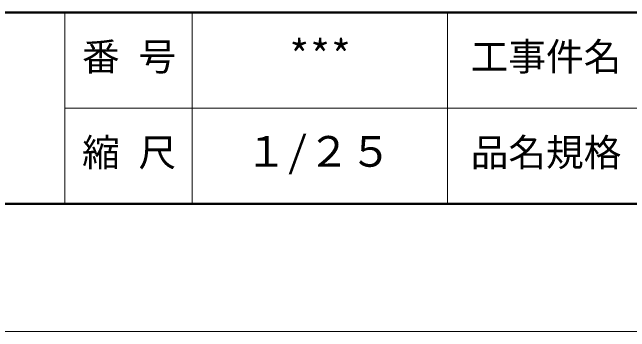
# Model space of a CAD drawing. Units: millimetres, scale not verified. Extents: x -3712 to 3712, y -2625 to 2625.
# Drawn here: x 235 to 1445, y -2625 to -2000 of the extents above; entities that cross this region are included whole.
import ezdxf
from ezdxf.enums import TextEntityAlignment as Align

# ---------------------------------------------------------------- set-up
doc = ezdxf.new("R2010")
doc.units = ezdxf.units.MM
doc.header["$LTSCALE"] = 10
for name, color, linetype, lineweight in [('0-0_D-TTL', 158, 'Continuous', 20), ('0-1_Defpoints', 7, 'Continuous', 18), ('0-2_D-TTL-FRAM1', 143, 'Continuous', 13), ('0-3_D-TTL-TXT', 7, 'Continuous', 13)]:
    doc.layers.add(name, color=color, linetype=linetype, lineweight=lineweight)
doc.styles.add('ＭＳ ゴシック', font='')
doc.styles.get('ＭＳ ゴシック').set_extended_font_data('MS Gothic')

# ---------------------------------------------------------------- blocks, each defined once
blk = doc.blocks.new('A$C4DE05FD1')
at = {"layer": '0-0_D-TTL', "color": 143, "lineweight": 50}
blk.add_line((2000, 2000), (57400, 2000), dxfattribs=at)
at = {"layer": '0-1_Defpoints', "color": 143}
blk.add_line((0, 0), (59400, 0), dxfattribs=at)
at = {"layer": '0-2_D-TTL-FRAM1', "lineweight": 50}
blk.add_line((19400, 5000), (57400, 5000), dxfattribs=at)
at = {"layer": '0-2_D-TTL-FRAM1'}
for p, q in [((32400, 5000), (32400, 2000)), ((34400, 5000), (34400, 2000)), ((38400, 5000), (38400, 2000)), ((32400, 3500), (57400, 3500))]:
    blk.add_line(p, q, dxfattribs=at)
at = {"layer": '0-3_D-TTL-TXT', "style": 'ＭＳ ゴシック'}
for s, p in [('番 号', (32671.93, 3959.73)), ('工事件名', (38764.19, 3959.73)), ('縮 尺', (32671.93, 2459.73)), ('品名規格', (38764.19, 2459.73))]:
    blk.add_text(s, height=433, dxfattribs=at).set_placement(p, align=Align.BOTTOM_LEFT)

msp = doc.modelspace()

# ---------------------------------------------------------------- block references
at = {"layer": '0-0_D-TTL', "xscale": 0.125, "yscale": 0.125}
msp.add_blockref('A$C4DE05FD1', (-3712.5, -2625), dxfattribs=at)

# ---------------------------------------------------------------- texts
at = {"layer": '0-3_D-TTL-TXT', "style": 'ＭＳ ゴシック'}
for s, p in [('***', (776.65, -2132.75)), ('１/２５', (691.31, -2320.25))]:
    msp.add_text(s, height=60.12, dxfattribs=at).set_placement(p, align=Align.BOTTOM_LEFT)

doc.saveas('drawing.dxf')
